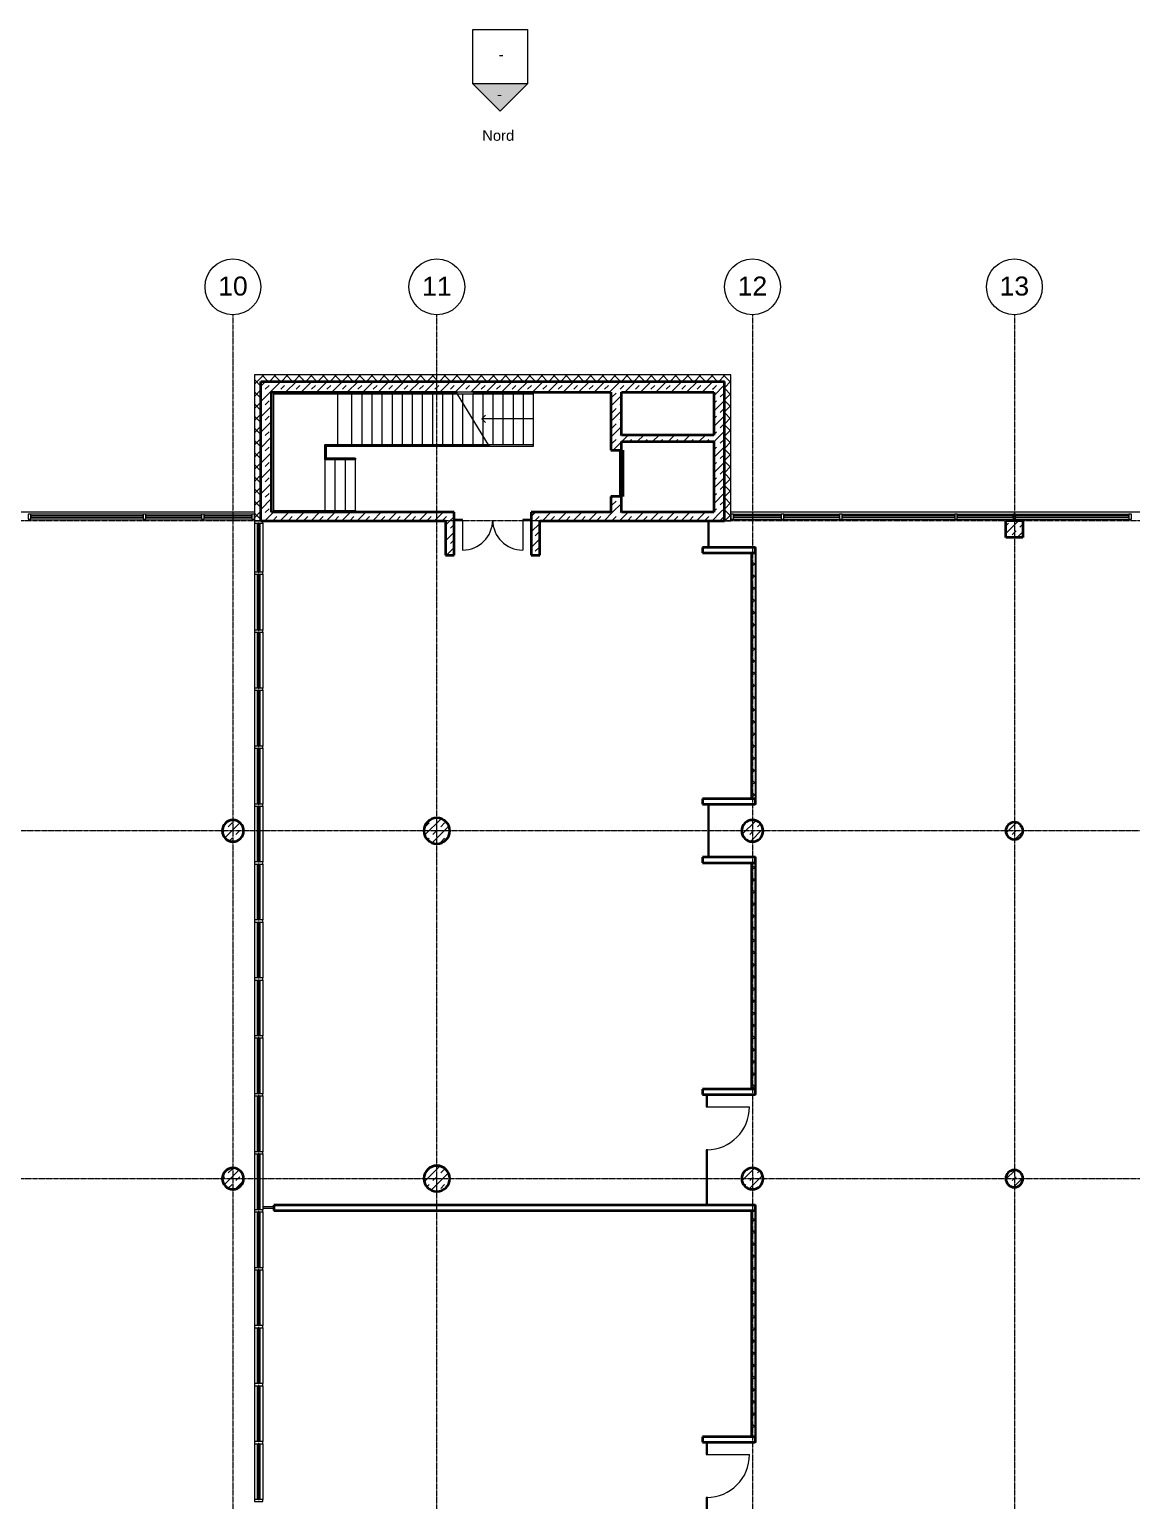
# Model space of a CAD drawing. Header units: millimetres. Extents: x -309577 to 26510, y -302335 to 26695.
# Drawn here: x -248679 to -223009, y -263503 to -229236 of the extents above; entities that cross this region are included whole.
import ezdxf

# ---------------------------------------------------------------- set-up
doc = ezdxf.new("R2010")
doc.units = ezdxf.units.MM
doc.linetypes.add('Rasterlinie', pattern=[22.225, 12.7, -3.175, 3.175, -3.175])
doc.linetypes.add('Verdeckt', pattern=[3, 2, -1])
for name, color, linetype, lineweight in [('A-ANNO-SYMB', 6, 'Continuous', 9), ('A-ANNO-TEXT', 2, 'Continuous', 9), ('A-AREA-LINE', 4, 'Continuous', 70), ('A-DOOR', 1, 'Continuous', 9), ('A-FLOR-HRAL', 1, 'Continuous', 9), ('A-FLOR-OTLN', 6, 'Continuous', 9), ('A-FLOR-STRS', 2, 'Continuous', 9), ('A-GLAZ', 6, 'Continuous', 9), ('A-GLAZ-CWMG', 3, 'Continuous', 9), ('A-SECT-MBND', 5, 'Verdeckt', 9), ('A-WALL', 2, 'Continuous', 9), ('A-WALL-PATT', 2, 'Continuous', 35), ('S-COLS', 6, 'Continuous', 9), ('S-GRID', 1, 'Continuous', 9)]:
    doc.layers.add(name, color=color, linetype=linetype, lineweight=lineweight)
pattern_1 = [(45, (0, 0), (-141.42136, 141.42136), []), (135, (0, 0), (-141.42136, -141.42136), [])]
pattern_2 = [(45, (0, 0), (-179.60512, 179.60512), []), (45, (179.6, 0), (-179.60512, 179.60512), [127, -127])]
pattern_3 = [(180, (0, 0), (-6e-14, -500), [])]

# ---------------------------------------------------------------- blocks, each defined once
blk = doc.blocks.new('STB Stütze - rund - STB d_60-V54-Ebene 0')
at = {"layer": 'S-COLS'}
h = blk.add_hatch(dxfattribs=at)
h.set_pattern_fill('FP_63', color=256, style=0, pattern_type=2)
h.set_pattern_definition([(45, (239188.7, 256002.99), (-179.60512, 179.60512), []), (45, (239368.3, 256002.99), (-179.60512, 179.60512), [127, -127])])
h.paths.add_polyline_path([(0, -300), (59, -294), (115, -277), (167, -249), (212, -212), (249, -167), (277, -115), (294, -59), (300, 0), (294, 59), (277, 115), (249, 167), (212, 212), (167, 249), (115, 277), (59, 294), (0, 300), (-59, 294), (-115, 277), (-167, 249), (-212, 212), (-249, 167), (-277, 115), (-294, 59), (-300, 0), (-294, -59), (-277, -115), (-249, -167), (-212, -212), (-167, -249), (-115, -277), (-59, -294)], flags=0)
at = {"layer": 'S-COLS', "lineweight": 35}
for start, end in [(360, 180), (180, 360)]:
    blk.add_arc((0, 0), 300, start, end, dxfattribs=at)
blk = doc.blocks.new('STB Stütze - rund - STB d_60-V55-Ebene 0')
at = {"layer": 'S-COLS'}
h = blk.add_hatch(dxfattribs=at)
h.set_pattern_fill('FP_64', color=256, style=0, pattern_type=2)
h.set_pattern_definition([(45, (239188.7, 247902.99), (-179.60512, 179.60512), []), (45, (239368.3, 247902.99), (-179.60512, 179.60512), [127, -127])])
h.paths.add_polyline_path([(0, -300), (59, -294), (115, -277), (167, -249), (212, -212), (249, -167), (277, -115), (294, -59), (300, 0), (294, 59), (277, 115), (249, 167), (212, 212), (167, 249), (115, 277), (59, 294), (0, 300), (-59, 294), (-115, 277), (-167, 249), (-212, 212), (-249, 167), (-277, 115), (-294, 59), (-300, 0), (-294, -59), (-277, -115), (-249, -167), (-212, -212), (-167, -249), (-115, -277), (-59, -294)], flags=0)
at = {"layer": 'S-COLS', "lineweight": 35}
for start, end in [(360, 180), (180, 360)]:
    blk.add_arc((0, 0), 300, start, end, dxfattribs=at)
blk = doc.blocks.new('STB Stütze - rund - STB d_50-V56-Ebene 0')
at = {"layer": 'S-COLS'}
h = blk.add_hatch(dxfattribs=at)
h.set_pattern_fill('FP_65', color=256, style=0, pattern_type=2)
h.set_pattern_definition([(45, (243938.7, 247902.99), (-179.60512, 179.60512), []), (45, (244118.3, 247902.99), (-179.60512, 179.60512), [127, -127])])
h.paths.add_polyline_path([(0, -250), (56, -244), (108, -225), (156, -195), (195, -156), (225, -108), (244, -56), (250, 0), (244, 56), (225, 108), (195, 156), (156, 195), (108, 225), (56, 244), (0, 250), (-56, 244), (-108, 225), (-156, 195), (-195, 156), (-225, 108), (-244, 56), (-250, 0), (-244, -56), (-225, -108), (-195, -156), (-156, -195), (-108, -225), (-56, -244)], flags=0)
at = {"layer": 'S-COLS', "lineweight": 35}
for start, end in [(360, 180), (180, 360)]:
    blk.add_arc((0, 0), 250, start, end, dxfattribs=at)
blk = doc.blocks.new('STB Stütze - rund - STB d_50-V57-Ebene 0')
at = {"layer": 'S-COLS'}
h = blk.add_hatch(dxfattribs=at)
h.set_pattern_fill('FP_66', color=256, style=0, pattern_type=2)
h.set_pattern_definition([(45, (243938.7, 256002.99), (-179.60512, 179.60512), []), (45, (244118.3, 256002.99), (-179.60512, 179.60512), [127, -127])])
h.paths.add_polyline_path([(0, -250), (56, -244), (108, -225), (156, -195), (195, -156), (225, -108), (244, -56), (250, 0), (244, 56), (225, 108), (195, 156), (156, 195), (108, 225), (56, 244), (0, 250), (-56, 244), (-108, 225), (-156, 195), (-195, 156), (-225, 108), (-244, 56), (-250, 0), (-244, -56), (-225, -108), (-195, -156), (-156, -195), (-108, -225), (-56, -244)], flags=0)
at = {"layer": 'S-COLS', "lineweight": 35}
for start, end in [(360, 180), (180, 360)]:
    blk.add_arc((0, 0), 250, start, end, dxfattribs=at)
blk = doc.blocks.new('STB Stütze - rund - STB d_50-V58-Ebene 0')
at = {"layer": 'S-COLS'}
h = blk.add_hatch(dxfattribs=at)
h.set_pattern_fill('FP_67', color=256, style=0, pattern_type=2)
h.set_pattern_definition([(45, (231838.7, 256002.99), (-179.60512, 179.60512), []), (45, (232018.3, 256002.99), (-179.60512, 179.60512), [127, -127])])
h.paths.add_polyline_path([(0, -250), (56, -244), (108, -225), (156, -195), (195, -156), (225, -108), (244, -56), (250, 0), (244, 56), (225, 108), (195, 156), (156, 195), (108, 225), (56, 244), (0, 250), (-56, 244), (-108, 225), (-156, 195), (-195, 156), (-225, 108), (-244, 56), (-250, 0), (-244, -56), (-225, -108), (-195, -156), (-156, -195), (-108, -225), (-56, -244)], flags=0)
at = {"layer": 'S-COLS', "lineweight": 35}
for start, end in [(360, 180), (180, 360)]:
    blk.add_arc((0, 0), 250, start, end, dxfattribs=at)
blk = doc.blocks.new('STB Stütze - rund - STB d_50-V59-Ebene 0')
at = {"layer": 'S-COLS'}
h = blk.add_hatch(dxfattribs=at)
h.set_pattern_fill('FP_68', color=256, style=0, pattern_type=2)
h.set_pattern_definition([(45, (231838.7, 247902.99), (-179.60512, 179.60512), []), (45, (232018.3, 247902.99), (-179.60512, 179.60512), [127, -127])])
h.paths.add_polyline_path([(0, -250), (56, -244), (108, -225), (156, -195), (195, -156), (225, -108), (244, -56), (250, 0), (244, 56), (225, 108), (195, 156), (156, 195), (108, 225), (56, 244), (0, 250), (-56, 244), (-108, 225), (-156, 195), (-195, 156), (-225, 108), (-244, 56), (-250, 0), (-244, -56), (-225, -108), (-195, -156), (-156, -195), (-108, -225), (-56, -244)], flags=0)
at = {"layer": 'S-COLS', "lineweight": 35}
for start, end in [(360, 180), (180, 360)]:
    blk.add_arc((0, 0), 250, start, end, dxfattribs=at)
blk = doc.blocks.new('Systemelement - Metallpanel-250389-Ebene 0')
at = {"layer": 'A-GLAZ'}
h = blk.add_hatch(dxfattribs=at)
h.set_pattern_fill('FP_15', color=256, style=0, pattern_type=2)
h.set_pattern_definition(pattern_3)
h.paths.add_polyline_path([(-650, 25), (-650, 15), (650, 15), (650, 25)], flags=0)
h.paths.add_polyline_path([(-650, -25), (650, -25), (650, -15), (-650, -15)], flags=0)
for p, q in [((-650, 25), (650, 25)), ((650, -25), (-650, -25))]:
    blk.add_line(p, q, dxfattribs=at)
blk = doc.blocks.new('Systemelement - Metallpanel-250390-Ebene 0')
at = {"layer": 'A-GLAZ'}
h = blk.add_hatch(dxfattribs=at)
h.set_pattern_fill('FP_15', color=256, style=0, pattern_type=2)
h.set_pattern_definition(pattern_3)
h.paths.add_polyline_path([(-650, 25), (-650, 15), (650, 15), (650, 25)], flags=0)
h.paths.add_polyline_path([(-650, -15), (-650, -25), (650, -25), (650, -15)], flags=0)
for p, q in [((-650, 25), (650, 25)), ((650, -25), (-650, -25))]:
    blk.add_line(p, q, dxfattribs=at)
blk = doc.blocks.new('Systemelement - Metallpanel-250391-Ebene 0')
at = {"layer": 'A-GLAZ'}
h = blk.add_hatch(dxfattribs=at)
h.set_pattern_fill('FP_15', color=256, style=0, pattern_type=2)
h.set_pattern_definition(pattern_3)
h.paths.add_polyline_path([(-572.5, 25), (-572.5, 15), (572.5, 15), (572.5, 25)], flags=0)
h.paths.add_polyline_path([(-572.5, -15), (-572.5, -25), (572.5, -25), (572.5, -15)], flags=0)
for p, q in [((-572.5, 25), (572.5, 25)), ((572.5, -25), (-572.5, -25))]:
    blk.add_line(p, q, dxfattribs=at)
blk = doc.blocks.new('Rechteckiger Pfosten - 5 x 20-V11-Ebene 0')
at = {"layer": 'A-GLAZ-CWMG'}
for p, q in [((-294739, -255428), (-294739, -256728)), ((-294539, -255428), (-294539, -256660)), ((-294539, -256690), (-294539, -256728))]:
    blk.add_line(p, q, dxfattribs=at)
blk = doc.blocks.new('Rechteckiger Pfosten - 5 x 20-250394-Ebene 0')
at = {"layer": 'A-GLAZ-CWMG'}
for p, q in [((-294739, -272978), (-294739, -274278)), ((-294539, -272978), (-294539, -274278))]:
    blk.add_line(p, q, dxfattribs=at)
blk = doc.blocks.new('Rechteckiger Pfosten - 5 x 20-250397-Ebene 0')
at = {"layer": 'A-GLAZ-CWMG'}
for p, q in [((-294739, -240733), (-294739, -241878)), ((-294539, -240733), (-294539, -241878))]:
    blk.add_line(p, q, dxfattribs=at)
blk = doc.blocks.new('Systemelement - Verglasung-250406-Ebene 0')
at = {"layer": 'A-GLAZ'}
for p, q in [((144, 15), (-144, 15)), ((-144, 15), (-144, -15)), ((144, -15), (144, 15)), ((-144, -15), (144, -15))]:
    blk.add_line(p, q, dxfattribs=at)
blk = doc.blocks.new('Türelement 1-flg - Drehflügel - Glas - Standard-250404-Ebene 0')
at = {"layer": 'A-DOOR'}
blk.add_line((-499, 0), (-499, 997), dxfattribs=at)
blk.add_arc((-499, 0), 997, 360, 90, dxfattribs=at)
blk = doc.blocks.new('Systemelement - Verglasung-250407-Ebene 0')
at = {"layer": 'A-GLAZ'}
for p, q in [((645, 15), (-645, 15)), ((-645, 15), (-645, -15)), ((645, -15), (645, 15)), ((-645, -15), (645, -15))]:
    blk.add_line(p, q, dxfattribs=at)
blk = doc.blocks.new('Systemelement - Verglasung-250408-Ebene 0')
at = {"layer": 'A-GLAZ'}
for p, q in [((125, 15), (-125, 15)), ((-125, 15), (-125, -15)), ((125, -15), (125, 15)), ((-125, -15), (125, -15))]:
    blk.add_line(p, q, dxfattribs=at)
blk = doc.blocks.new('Geländer - Geländer-393406-Ebene 0')
at = {"layer": 'A-FLOR-HRAL'}
for p, q in [((-238732, -237688), (-238707, -237728)), ((-236944, -237688), (-238732, -237688)), ((-236944, -237728), (-238707, -237728)), ((-236944, -237688), (-236944, -237728))]:
    blk.add_line(p, q, dxfattribs=at)
at = {"layer": 'A-SECT-MBND'}
for p, q in [((-243034, -237688), (-243034, -240478)), ((-241504, -237688), (-243034, -237688)), ((-242994, -237728), (-242994, -240438)), ((-241504, -237728), (-242994, -237728)), ((-238732, -237688), (-241504, -237688)), ((-238707, -237728), (-241504, -237728)), ((-243034, -240478), (-242024, -240478)), ((-242994, -240438), (-242024, -240438)), ((-242024, -240438), (-241084, -240438)), ((-242024, -240478), (-241084, -240478)), ((-241084, -240438), (-241084, -240478))]:
    blk.add_line(p, q, dxfattribs=at)
blk = doc.blocks.new('Geländer - Geländer-393410-Ebene 0')
at = {"layer": 'A-FLOR-HRAL'}
for p, q in [((-237985, -238913), (-237973, -238933)), ((-236944, -238913), (-237985, -238913)), ((-237973, -238933), (-237973, -238953)), ((-236944, -238953), (-237973, -238953)), ((-236944, -238913), (-236944, -238953))]:
    blk.add_line(p, q, dxfattribs=at)
at = {"layer": 'A-SECT-MBND'}
for p, q in [((-241809, -238913), (-241809, -239253)), ((-241504, -238913), (-241809, -238913)), ((-241799, -238923), (-241799, -239243)), ((-241504, -238923), (-241799, -238923)), ((-241799, -238923), (-241799, -239243)), ((-241504, -238923), (-241799, -238923)), ((-241799, -238923), (-241799, -239243)), ((-241504, -238923), (-241799, -238923)), ((-241779, -238943), (-241779, -239223)), ((-241504, -238943), (-241779, -238943)), ((-241779, -238943), (-241779, -239223)), ((-241504, -238943), (-241779, -238943)), ((-241779, -238943), (-241779, -239223)), ((-241504, -238943), (-241779, -238943)), ((-241769, -238953), (-241769, -239213)), ((-241504, -238953), (-241769, -238953)), ((-237985, -238913), (-241504, -238913)), ((-237982, -238923), (-241504, -238923)), ((-237979, -238923), (-241504, -238923)), ((-237979, -238923), (-241504, -238923)), ((-237976, -238943), (-241504, -238943)), ((-237973, -238943), (-241504, -238943)), ((-237973, -238943), (-241504, -238943)), ((-237973, -238953), (-241504, -238953)), ((-241809, -239253), (-241084, -239253)), ((-241799, -239243), (-241084, -239243)), ((-241799, -239243), (-241084, -239243)), ((-241799, -239243), (-241084, -239243)), ((-241779, -239223), (-241084, -239223)), ((-241779, -239223), (-241084, -239223)), ((-241779, -239223), (-241084, -239223)), ((-241769, -239213), (-241084, -239213)), ((-241084, -239213), (-241084, -239253)), ((-241084, -239223), (-241084, -239243)), ((-241084, -239223), (-241084, -239243)), ((-241084, -239223), (-241084, -239243))]:
    blk.add_line(p, q, dxfattribs=at)
blk = doc.blocks.new('Systemelement - Verglasung-250471-Ebene 0')
at = {"layer": 'A-GLAZ'}
for p, q in [((650, 15), (-650, 15)), ((-650, 15), (-650, -15)), ((650, -15), (650, 15)), ((-650, -15), (650, -15))]:
    blk.add_line(p, q, dxfattribs=at)
blk = doc.blocks.new('Systemelement - Verglasung-250472-Ebene 0')
at = {"layer": 'A-GLAZ'}
for p, q in [((650, 15), (-650, 15)), ((-650, 15), (-650, -15)), ((650, -15), (650, 15)), ((-650, -15), (650, -15))]:
    blk.add_line(p, q, dxfattribs=at)
blk = doc.blocks.new('Systemelement - Verglasung-250473-Ebene 0')
at = {"layer": 'A-GLAZ'}
for p, q in [((572.5, 15), (-572.5, 15)), ((-572.5, 15), (-572.5, -15)), ((572.5, -15), (572.5, 15)), ((-572.5, -15), (572.5, -15))]:
    blk.add_line(p, q, dxfattribs=at)
blk = doc.blocks.new('Rechteckiger Pfosten - 5 x 20-250474-Ebene 0')
at = {"layer": 'A-GLAZ-CWMG'}
for p, q in [((-25, 100), (25, 100)), ((-25, -100), (-25, 100)), ((25, 100), (25, -100)), ((25, -100), (-25, -100))]:
    blk.add_line(p, q, dxfattribs=at)
blk = doc.blocks.new('Rechteckiger Pfosten - 5 x 20-250475-Ebene 0')
at = {"layer": 'A-GLAZ-CWMG'}
for p, q in [((-50, 100), (0, 100)), ((-50, -100), (-50, 100)), ((0, 100), (0, -100)), ((0, -100), (-50, -100))]:
    blk.add_line(p, q, dxfattribs=at)
blk = doc.blocks.new('Systemelement - Verglasung-250438-Ebene 0')
at = {"layer": 'A-GLAZ'}
for p, q in [((100, 15), (-100, 15)), ((-100, 15), (-100, -15)), ((100, -15), (100, 15)), ((-100, -15), (100, -15))]:
    blk.add_line(p, q, dxfattribs=at)
blk = doc.blocks.new('Türelement 2-flg - Drehflügel - Glas - Standard-250433-Ebene 0')
at = {"layer": 'A-DOOR'}
for p, q in [((-700, 0), (-700, 700)), ((700, 0), (700, 700))]:
    blk.add_line(p, q, dxfattribs=at)
for centre, start, end in [((-700, 0), 0, 90), ((700, 0), 90, 180)]:
    blk.add_arc(centre, 700, start, end, dxfattribs=at)
blk = doc.blocks.new('Systemelement - Verglasung-250532-Ebene 0')
at = {"layer": 'A-GLAZ'}
for p, q in [((617.5, 15), (-617.5, 15)), ((-617.5, 15), (-617.5, -15)), ((617.5, -15), (617.5, 15)), ((-617.5, -15), (617.5, -15))]:
    blk.add_line(p, q, dxfattribs=at)
blk = doc.blocks.new('Systemelement - Verglasung-250533-Ebene 0')
at = {"layer": 'A-GLAZ'}
for p, q in [((308.75, 15), (-308.75, 15)), ((-308.75, 15), (-308.75, -15)), ((308.75, -15), (308.75, 15)), ((-308.75, -15), (308.75, -15))]:
    blk.add_line(p, q, dxfattribs=at)
blk = doc.blocks.new('Systemelement - Verglasung-394727-Ebene 0')
at = {"layer": 'A-GLAZ'}
for p, q in [((555, 15), (-555, 15)), ((-555, 15), (-555, -15)), ((555, -15), (555, 15)), ((-555, -15), (555, -15))]:
    blk.add_line(p, q, dxfattribs=at)
blk = doc.blocks.new('Systemelement - Verglasung-394729-Ebene 0')
at = {"layer": 'A-GLAZ'}
for p, q in [((1310, 15), (-1310, 15)), ((-1310, 15), (-1310, -15)), ((1310, -15), (1310, 15)), ((-1310, -15), (1310, -15))]:
    blk.add_line(p, q, dxfattribs=at)
blk = doc.blocks.new('Systemelement - Verglasung-394728-Ebene 0')
at = {"layer": 'A-GLAZ'}
for p, q in [((650, 15), (-650, 15)), ((-650, 15), (-650, -15)), ((650, -15), (650, 15)), ((-650, -15), (650, -15))]:
    blk.add_line(p, q, dxfattribs=at)
blk = doc.blocks.new('Rechteckiger Pfosten - 6 x 12-394737-Ebene 0')
at = {"layer": 'A-GLAZ-CWMG'}
for p, q in [((-30, 60), (30, 60)), ((-30, -60), (-30, 60)), ((30, 60), (30, -60)), ((30, -60), (-30, -60))]:
    blk.add_line(p, q, dxfattribs=at)
blk = doc.blocks.new('Rechteckiger Pfosten - 6 x 12-394747-Ebene 0')
at = {"layer": 'A-GLAZ-CWMG'}
for p, q in [((-60, 60), (0, 60)), ((-60, -60), (-60, 60)), ((0, 60), (0, -60)), ((0, -60), (-60, -60))]:
    blk.add_line(p, q, dxfattribs=at)
blk = doc.blocks.new('Rechteckiger Pfosten - 6 x 12-394743-Ebene 0')
at = {"layer": 'A-GLAZ-CWMG'}
for p, q in [((-262229, -240523), (-264849, -240523)), ((-262229, -240643), (-264849, -240643))]:
    blk.add_line(p, q, dxfattribs=at)
blk = doc.blocks.new('Rechteckiger Pfosten - 6 x 12-394744-Ebene 0')
at = {"layer": 'A-GLAZ-CWMG'}
for p, q in [((-260869, -240523), (-262169, -240523)), ((-260869, -240643), (-262169, -240643))]:
    blk.add_line(p, q, dxfattribs=at)
blk = doc.blocks.new('Rechteckiger Pfosten - 6 x 12-394746-Ebene 0')
at = {"layer": 'A-GLAZ-CWMG'}
for p, q in [((-282469, -240523), (-283579, -240523)), ((-282469, -240643), (-283579, -240643))]:
    blk.add_line(p, q, dxfattribs=at)
blk = doc.blocks.new('STB Stütze - rechteckig - STB 40 x 40-V93-Ebene 0')
at = {"layer": 'S-COLS'}
h = blk.add_hatch(dxfattribs=at)
h.set_pattern_fill('FP_106', color=256, style=0, pattern_type=2)
h.set_pattern_definition([(225, (-225738.7, -240872.99), (179.60512, -179.60512), []), (225, (-225918.3, -240872.99), (179.60512, -179.60512), [127, -127])])
h.paths.add_polyline_path([(-200, 200), (-200, -200), (200, -200), (200, 200)], flags=0)
at = {"layer": 'S-COLS', "lineweight": 35}
for p, q in [((-200, 200), (200, 200)), ((-200, -200), (-200, 200)), ((200, 200), (200, -200)), ((200, -200), (-200, -200))]:
    blk.add_line(p, q, dxfattribs=at)
blk = doc.blocks.new('Systemelement - Verglasung-394986-Ebene 0')
at = {"layer": 'A-GLAZ'}
for p, q in [((555, 15), (-555, 15)), ((-555, 15), (-555, -15)), ((555, -15), (555, 15)), ((-555, -15), (555, -15))]:
    blk.add_line(p, q, dxfattribs=at)
blk = doc.blocks.new('Systemelement - Verglasung-394987-Ebene 0')
at = {"layer": 'A-GLAZ'}
for p, q in [((650, 15), (-650, 15)), ((-650, 15), (-650, -15)), ((650, -15), (650, 15)), ((-650, -15), (650, -15))]:
    blk.add_line(p, q, dxfattribs=at)
blk = doc.blocks.new('Systemelement - Verglasung-394988-Ebene 0')
at = {"layer": 'A-GLAZ'}
for p, q in [((1310, 15), (-1310, 15)), ((-1310, 15), (-1310, -15)), ((1310, -15), (1310, 15)), ((-1310, -15), (1310, -15))]:
    blk.add_line(p, q, dxfattribs=at)
blk = doc.blocks.new('Systemelement - Verglasung-394989-Ebene 0')
at = {"layer": 'A-GLAZ'}
for p, q in [((1320, 15), (-1320, 15)), ((-1320, 15), (-1320, -15)), ((1320, -15), (1320, 15)), ((-1320, -15), (1320, -15))]:
    blk.add_line(p, q, dxfattribs=at)
blk = doc.blocks.new('Rechteckiger Pfosten - 6 x 12-394996-Ebene 0')
at = {"layer": 'A-GLAZ-CWMG'}
for p, q in [((-30, 60), (30, 60)), ((-30, -60), (-30, 60)), ((30, 60), (30, -60)), ((30, -60), (-30, -60))]:
    blk.add_line(p, q, dxfattribs=at)
blk = doc.blocks.new('Rechteckiger Pfosten - 6 x 12-395006-Ebene 0')
at = {"layer": 'A-GLAZ-CWMG'}
for p, q in [((-60, 60), (0, 60)), ((-60, -60), (-60, 60)), ((0, 60), (0, -60)), ((0, -60), (-60, -60))]:
    blk.add_line(p, q, dxfattribs=at)
blk = doc.blocks.new('Rechteckiger Pfosten - 6 x 12-395003-Ebene 0')
at = {"layer": 'A-GLAZ-CWMG'}
for p, q in [((-214909, -240523), (-213609, -240523)), ((-214909, -240643), (-213609, -240643))]:
    blk.add_line(p, q, dxfattribs=at)
blk = doc.blocks.new('Rechteckiger Pfosten - 6 x 12-395001-Ebene 0')
at = {"layer": 'A-GLAZ-CWMG'}
for p, q in [((-217609, -240523), (-214969, -240523)), ((-217609, -240643), (-214969, -240643))]:
    blk.add_line(p, q, dxfattribs=at)
blk = doc.blocks.new('Rechteckiger Pfosten - 6 x 12-395002-Ebene 0')
at = {"layer": 'A-GLAZ-CWMG'}
for p, q in [((-213549, -240523), (-210929, -240523)), ((-213549, -240643), (-210929, -240643))]:
    blk.add_line(p, q, dxfattribs=at)
blk = doc.blocks.new('Rechteckiger Pfosten - 6 x 12-395005-Ebene 0')
at = {"layer": 'A-GLAZ-CWMG'}
for p, q in [((-193309, -240523), (-192199, -240523)), ((-193309, -240643), (-192199, -240643))]:
    blk.add_line(p, q, dxfattribs=at)
blk = doc.blocks.new('STB Stütze - rund - STB d_40-V94-Ebene 0')
at = {"layer": 'S-COLS'}
h = blk.add_hatch(dxfattribs=at)
h.set_pattern_fill('FP_107', color=256, style=0, pattern_type=2)
h.set_pattern_definition([(45, (225738.7, 247902.99), (-179.60512, 179.60512), []), (45, (225918.3, 247902.99), (-179.60512, 179.60512), [127, -127])])
h.paths.add_polyline_path([(24, -199), (71, -187), (114, -165), (150, -133), (177, -93), (194, -48), (200, 0), (194, 48), (177, 93), (150, 133), (114, 165), (71, 187), (24, 199), (-24, 199), (-71, 187), (-114, 165), (-150, 133), (-177, 93), (-194, 48), (-200, 0), (-194, -48), (-177, -93), (-150, -133), (-114, -165), (-71, -187), (-24, -199)], flags=0)
at = {"layer": 'S-COLS', "lineweight": 35}
for start, end in [(360, 180), (180, 360)]:
    blk.add_arc((0, 0), 200, start, end, dxfattribs=at)
blk = doc.blocks.new('STB Stütze - rund - STB d_40-V95-Ebene 0')
at = {"layer": 'S-COLS'}
h = blk.add_hatch(dxfattribs=at)
h.set_pattern_fill('FP_108', color=256, style=0, pattern_type=2)
h.set_pattern_definition([(45, (225738.7, 256002.99), (-179.60512, 179.60512), []), (45, (225918.3, 256002.99), (-179.60512, 179.60512), [127, -127])])
h.paths.add_polyline_path([(24, -199), (71, -187), (114, -165), (150, -133), (177, -93), (194, -48), (200, 0), (194, 48), (177, 93), (150, 133), (114, 165), (71, 187), (24, 199), (-24, 199), (-71, 187), (-114, 165), (-150, 133), (-177, 93), (-194, 48), (-200, 0), (-194, -48), (-177, -93), (-150, -133), (-114, -165), (-71, -187), (-24, -199)], flags=0)
at = {"layer": 'S-COLS', "lineweight": 35}
for start, end in [(360, 180), (180, 360)]:
    blk.add_arc((0, 0), 200, start, end, dxfattribs=at)
blk = doc.blocks.new('Ansicht - Gefüllter Pfeil und Ansichtsname-212564-Ebene 0')
at = {"layer": 'A-ANNO-SYMB'}
for p, q in [((-6.35, -6.35), (-6.35, 6.35)), ((-6.35, 6.35), (6.35, 6.35)), ((6.35, 6.35), (6.35, -6.35)), ((6.35, -6.35), (-6.35, -6.35))]:
    blk.add_line(p, q, dxfattribs=at)
blk = doc.blocks.new('Ansicht - Gefüllter Pfeil und Ansichtsname-212290-Ebene 0')
at = {"layer": 'A-ANNO-SYMB'}
blk.add_hatch(color=256, dxfattribs=at).paths.add_polyline_path([(6.35, 0), (-6.35, 0), (0, 6.35)], flags=0)
for p, q in [((0, 6.35), (-6.35, 0)), ((6.35, 0), (0, 6.35)), ((-6.35, 0), (6.35, 0))]:
    blk.add_line(p, q, dxfattribs=at)
blk = doc.blocks.new('Raster - Rasterbeschriftung-194804-Ebene 0')
at = {"layer": 'S-GRID'}
blk.add_circle((0, 0), 6.5, dxfattribs=at)

msp = doc.modelspace()

# ---------------------------------------------------------------- hatches: boundary and pattern name
at = {"layer": 'A-WALL-PATT', "lineweight": 9}
h = msp.add_hatch(dxfattribs=at)
h.set_pattern_fill('FP_5', color=256, style=0, pattern_type=2)
h.set_pattern_definition(pattern_1)
h.paths.add_polyline_path([(-243289, -240683), (-243289, -237283), (-243439, -237283), (-243439, -240683)], flags=0)
h = msp.add_hatch(dxfattribs=at)
h.set_pattern_fill('FP_5', color=256, style=0, pattern_type=2)
h.set_pattern_definition(pattern_1)
h.paths.add_polyline_path([(-243289, -237433), (-232489, -237433), (-232489, -237283), (-243289, -237283)], flags=0)
h = msp.add_hatch(dxfattribs=at)
h.set_pattern_fill('FP_6', color=256, style=0, pattern_type=2)
h.set_pattern_definition(pattern_2)
h.paths.add_polyline_path([(-243289, -240683), (-243039, -240683), (-243039, -237433), (-243289, -237433), (-243289, -240221)], flags=0)
h = msp.add_hatch(dxfattribs=at)
h.set_pattern_fill('FP_6', color=256, style=0, pattern_type=2)
h.set_pattern_definition(pattern_2)
h.paths.add_polyline_path([(-235139, -237683), (-232739, -237683), (-232739, -237433), (-243039, -237433), (-243039, -237683)], flags=0)
h = msp.add_hatch(dxfattribs=at)
h.set_pattern_fill('FP_6', color=256, style=0, pattern_type=2)
h.set_pattern_definition(pattern_2)
h.paths.add_polyline_path([(-232739, -240483), (-232489, -240483), (-232489, -237433), (-232739, -237433), (-232739, -240221)], flags=0)
h = msp.add_hatch(dxfattribs=at)
h.set_pattern_fill('FP_5', color=256, style=0, pattern_type=2)
h.set_pattern_definition(pattern_1)
h.paths.add_polyline_path([(-232339, -240683), (-232339, -237283), (-232489, -237283), (-232489, -240683)], flags=0)
h = msp.add_hatch(dxfattribs=at)
h.set_pattern_fill('FP_6', color=256, style=0, pattern_type=2)
h.set_pattern_definition(pattern_2)
h.paths.add_polyline_path([(-234889, -240483), (-234889, -240113), (-235139, -240113), (-235139, -240483)], flags=0)
h.paths.add_polyline_path([(-234889, -239033), (-234889, -237683), (-235139, -237683), (-235139, -239033)], flags=0)
h = msp.add_hatch(dxfattribs=at)
h.set_pattern_fill('FP_6', color=256, style=0, pattern_type=2)
h.set_pattern_definition(pattern_2)
h.paths.add_polyline_path([(-234889, -238833), (-232739, -238833), (-232739, -238683), (-234889, -238683)], flags=0)
h = msp.add_hatch(dxfattribs=at)
h.set_pattern_fill('FP_6', color=256, style=0, pattern_type=2)
h.set_pattern_definition(pattern_2)
h.paths.add_polyline_path([(-238989, -240683), (-238789, -240683), (-238789, -240483), (-243039, -240483), (-243039, -240683), (-240237, -240683)], flags=0)
h = msp.add_hatch(dxfattribs=at)
h.set_pattern_fill('FP_6', color=256, style=0, pattern_type=2)
h.set_pattern_definition(pattern_2)
h.paths.add_polyline_path([(-236989, -240683), (-232489, -240683), (-232489, -240483), (-236989, -240483)], flags=0)
h = msp.add_hatch(dxfattribs=at)
h.set_pattern_fill('FP_6', color=256, style=0, pattern_type=2)
h.set_pattern_definition(pattern_2)
h.paths.add_polyline_path([(-238789, -241483), (-238789, -240683), (-238989, -240683), (-238989, -241483)], flags=0)
h = msp.add_hatch(dxfattribs=at)
h.set_pattern_fill('FP_6', color=256, style=0, pattern_type=2)
h.set_pattern_definition(pattern_2)
h.paths.add_polyline_path([(-236789, -241483), (-236789, -240683), (-236989, -240683), (-236989, -241483)], flags=0)
h = msp.add_hatch(dxfattribs=at)
h.set_pattern_fill('FP_5', color=256, style=0, pattern_type=2)
h.set_pattern_definition(pattern_1)
h.paths.add_polyline_path([(-231776, -247160), (-231776, -241425), (-231851, -241425), (-231851, -247160)], flags=0)
h = msp.add_hatch(dxfattribs=at)
h.set_pattern_fill('FP_5', color=256, style=0, pattern_type=2)
h.set_pattern_definition(pattern_1)
h.paths.add_polyline_path([(-231851, -253920), (-231776, -253920), (-231776, -248645), (-231851, -248645), (-231851, -251558)], flags=0)
h = msp.add_hatch(dxfattribs=at)
h.set_pattern_fill('FP_5', color=256, style=0, pattern_type=2)
h.set_pattern_definition(pattern_1)
h.paths.add_polyline_path([(-231851, -262020), (-231776, -262020), (-231776, -256745), (-231851, -256745), (-231851, -257226)], flags=0)

# ---------------------------------------------------------------- linework, layer by layer
at = {"layer": 'A-ANNO-TEXT'}
for p, q in [((-238059, -238223), (-238144, -238308)), ((-238059, -238393), (-238144, -238308)), ((-237904, -238308), (-238119, -238308)), ((-237664, -238308), (-237884, -238308)), ((-237424, -238308), (-237649, -238308)), ((-237184, -238308), (-237414, -238308)), ((-236944, -238308), (-237179, -238308))]:
    msp.add_line(p, q, dxfattribs=at)
at = {"layer": 'A-AREA-LINE'}
msp.add_line((-234889, -239033), (-234889, -240113), dxfattribs=at)
at = {"layer": 'A-FLOR-OTLN'}
for p, q in [((-243439, -240483), (-283639, -240483)), ((-192139, -240483), (-232339, -240483))]:
    msp.add_line(p, q, dxfattribs=at)
at = {"layer": 'A-FLOR-STRS'}
for p, q in [((-238732, -237688), (-238735, -237683)), ((-238620, -237683), (-238735, -237683)), ((-237985, -238913), (-238707, -237728)), ((-238589, -237683), (-238589, -237688)), ((-238380, -237683), (-238589, -237683)), ((-238589, -237728), (-238589, -237922)), ((-238354, -237683), (-238354, -237688)), ((-238140, -237683), (-238354, -237683)), ((-238354, -237728), (-238354, -238308)), ((-238119, -237683), (-238119, -237688)), ((-238119, -237728), (-238119, -238693)), ((-237884, -237683), (-237884, -237688)), ((-237884, -237728), (-237884, -238913)), ((-237649, -237683), (-237649, -237688)), ((-237649, -237728), (-237649, -238913)), ((-237414, -237683), (-237414, -237688)), ((-237414, -237728), (-237414, -238913)), ((-237179, -237683), (-237179, -237688)), ((-237179, -237728), (-237179, -238913)), ((-236944, -237683), (-236944, -237688)), ((-236944, -237728), (-236944, -238913))]:
    msp.add_line(p, q, dxfattribs=at)
at = {"layer": 'A-SECT-MBND'}
for p, q in [((-243039, -237683), (-243039, -240483)), ((-241504, -237683), (-243039, -237683)), ((-241504, -237683), (-241504, -238933)), ((-238735, -237683), (-241504, -237683)), ((-241174, -237683), (-241174, -238933)), ((-240939, -237683), (-240939, -238933)), ((-240704, -237683), (-240704, -238933)), ((-240469, -237683), (-240469, -238933)), ((-240234, -237683), (-240234, -238933)), ((-239999, -237683), (-239999, -238933)), ((-239764, -237683), (-239764, -238933)), ((-239529, -237683), (-239529, -238933)), ((-239294, -237683), (-239294, -238933)), ((-239059, -237683), (-239059, -238933)), ((-238824, -237683), (-238824, -238933)), ((-238589, -237922), (-238589, -238933)), ((-238354, -238308), (-238354, -238933)), ((-238119, -238693), (-238119, -238933)), ((-241789, -238933), (-241789, -239233)), ((-241504, -238933), (-241789, -238933)), ((-237979, -238933), (-241504, -238933)), ((-241789, -240483), (-241789, -239233)), ((-241789, -239233), (-241084, -239233)), ((-241554, -240483), (-241554, -239233)), ((-241319, -240483), (-241319, -239233)), ((-241084, -240483), (-241084, -239233)), ((-243039, -240483), (-241789, -240483)), ((-241789, -240483), (-241084, -240483))]:
    msp.add_line(p, q, dxfattribs=at)
at = {"layer": 'A-WALL', "color": 7}
for p, q in [((-243439, -237283), (-243439, -240683)), ((-232339, -237283), (-243439, -237283)), ((-232339, -240683), (-232339, -237283)), ((-243439, -240683), (-243289, -240683)), ((-232489, -240683), (-232339, -240683)), ((-231876, -241425), (-231876, -247160)), ((-231751, -241300), (-231776, -241300)), ((-231751, -247285), (-231751, -241300)), ((-231776, -247285), (-231751, -247285)), ((-231876, -248645), (-231876, -253920)), ((-231751, -248520), (-231776, -248520)), ((-231751, -254045), (-231751, -248520)), ((-231776, -254045), (-231751, -254045)), ((-231751, -256620), (-231776, -256620)), ((-231751, -262145), (-231751, -256620)), ((-231876, -256745), (-231876, -262020)), ((-231776, -262145), (-231751, -262145))]:
    msp.add_line(p, q, dxfattribs=at)
at = {"layer": 'A-WALL', "color": 10, "lineweight": 35}
for p, q in [((-243289, -240683), (-243289, -237433)), ((-243289, -237433), (-232489, -237433)), ((-232489, -240683), (-232489, -237433)), ((-243039, -240483), (-243039, -237683)), ((-243039, -237683), (-238735, -237683)), ((-238354, -237683), (-235139, -237683)), ((-235139, -237683), (-235139, -239033)), ((-234889, -237683), (-232739, -237683)), ((-234889, -238683), (-234889, -237683)), ((-232739, -237683), (-232739, -238683)), ((-232739, -238683), (-234889, -238683)), ((-234889, -239033), (-234889, -238833)), ((-234889, -238833), (-232739, -238833)), ((-232739, -238833), (-232739, -240483)), ((-235139, -239033), (-234889, -239033)), ((-234889, -240113), (-235139, -240113)), ((-235139, -240113), (-235139, -240483)), ((-234889, -240483), (-234889, -240113)), ((-238789, -240483), (-243039, -240483)), ((-238789, -241483), (-238789, -240483)), ((-235139, -240483), (-236989, -240483)), ((-236989, -240483), (-236989, -241483)), ((-232739, -240483), (-234889, -240483)), ((-243289, -240683), (-238989, -240683)), ((-238989, -240683), (-238989, -241483)), ((-236789, -240683), (-232489, -240683)), ((-236789, -241483), (-236789, -240683)), ((-238989, -241483), (-238789, -241483)), ((-236989, -241483), (-236789, -241483)), ((-231776, -241300), (-233004, -241300)), ((-233004, -241300), (-233004, -241425)), ((-233004, -241425), (-231776, -241425)), ((-231776, -241300), (-231776, -241425)), ((-231776, -247160), (-233004, -247160)), ((-233004, -247160), (-233004, -247285)), ((-233004, -247285), (-231776, -247285)), ((-231776, -247160), (-231776, -247285)), ((-231776, -248520), (-233004, -248520)), ((-233004, -248520), (-233004, -248645)), ((-233004, -248645), (-231776, -248645)), ((-231776, -248520), (-231776, -248645)), ((-231776, -253920), (-233004, -253920)), ((-233004, -253920), (-233004, -254045)), ((-231776, -253920), (-231776, -254045)), ((-233004, -254045), (-231776, -254045)), ((-231776, -256620), (-242989, -256620)), ((-242989, -256620), (-242989, -256745)), ((-231776, -256620), (-231776, -256745)), ((-242989, -256745), (-231776, -256745)), ((-231776, -262020), (-233004, -262020)), ((-233004, -262020), (-233004, -262145)), ((-231776, -262020), (-231776, -262145)), ((-233004, -262145), (-231776, -262145))]:
    msp.add_line(p, q, dxfattribs=at)
at = {"layer": 'A-WALL'}
for p, q in [((-231851, -241425), (-231851, -247160)), ((-231776, -241425), (-231776, -247160)), ((-231851, -253920), (-231851, -248645)), ((-231776, -253920), (-231776, -248645)), ((-231851, -262020), (-231851, -256745)), ((-231776, -262020), (-231776, -256745))]:
    msp.add_line(p, q, dxfattribs=at)
at = {"layer": 'S-GRID', "linetype": 'Rasterlinie'}
for p, q in [((-243939, -235883), (-243939, -280391)), ((-239189, -280391), (-239189, -235883)), ((-231839, -235883), (-231839, -280391)), ((-225739, -235883), (-225739, -296483)), ((-297439, -240673), (-175468, -240673)), ((-175468, -247903), (-297439, -247903)), ((-297439, -256003), (-175468, -256003))]:
    msp.add_line(p, q, dxfattribs=at)

# ---------------------------------------------------------------- block references
at = {"layer": 'A-ANNO-SYMB', "xscale": 99.99999999999993, "yscale": 99.99999999999993, "zscale": 99.99999999999993}
for name, p, rotation in [('Ansicht - Gefüllter Pfeil und Ansichtsname-212564-Ebene 0', (-237715, -229871), 90.0000000000001), ('Ansicht - Gefüllter Pfeil und Ansichtsname-212290-Ebene 0', (-237715, -230506), 180)]:
    msp.add_blockref(name, p, dxfattribs=dict(at, rotation=rotation))
at = {"layer": 'A-DOOR'}
for name, p, rotation in [('Türelement 2-flg - Drehflügel - Glas - Standard-250433-Ebene 0', (-237889, -240663), 180), ('Türelement 1-flg - Drehflügel - Glas - Standard-250404-Ebene 0', (-232904, -254832), 270), ('Türelement 1-flg - Drehflügel - Glas - Standard-250404-Ebene 0', (-232904, -262932), 270)]:
    msp.add_blockref(name, p, dxfattribs=dict(at, rotation=rotation))
at = {"layer": 'A-FLOR-HRAL'}
for name in ['Geländer - Geländer-393406-Ebene 0', 'Geländer - Geländer-393410-Ebene 0']:
    msp.add_blockref(name, (0, 0), dxfattribs=at)
at = {"layer": 'A-GLAZ'}
for name, p in [('Systemelement - Verglasung-394729-Ebene 0', (-247339, -240583)), ('Systemelement - Verglasung-394728-Ebene 0', (-245319, -240583)), ('Systemelement - Verglasung-394727-Ebene 0', (-244054, -240583)), ('Systemelement - Verglasung-250408-Ebene 0', (-243114, -256675))]:
    msp.add_blockref(name, p, dxfattribs=at)
for name, p, rotation in [('Systemelement - Metallpanel-250391-Ebene 0', (-243339, -241305), 89.9999999999999), ('Systemelement - Verglasung-250473-Ebene 0', (-243339, -241305), 89.9999999999999), ('Systemelement - Verglasung-250438-Ebene 0', (-238689, -240663), 180), ('Systemelement - Verglasung-250438-Ebene 0', (-237089, -240663), 180), ('Systemelement - Verglasung-250533-Ebene 0', (-232864, -240992), 270), ('Systemelement - Verglasung-394986-Ebene 0', (-231724, -240583), 180), ('Systemelement - Verglasung-394987-Ebene 0', (-230459, -240583), 180), ('Systemelement - Verglasung-394988-Ebene 0', (-228439, -240583), 180), ('Systemelement - Verglasung-394987-Ebene 0', (-226419, -240583), 180), ('Systemelement - Verglasung-394989-Ebene 0', (-224389, -240583), 180), ('Systemelement - Metallpanel-250390-Ebene 0', (-243339, -242578), 89.9999999999999), ('Systemelement - Verglasung-250472-Ebene 0', (-243339, -242578), 89.9999999999999), ('Systemelement - Metallpanel-250389-Ebene 0', (-243339, -243928), 89.9999999999999), ('Systemelement - Verglasung-250471-Ebene 0', (-243339, -243928), 89.9999999999999), ('Systemelement - Metallpanel-250389-Ebene 0', (-243339, -245278), 89.9999999999999), ('Systemelement - Verglasung-250471-Ebene 0', (-243339, -245278), 89.9999999999999), ('Systemelement - Metallpanel-250389-Ebene 0', (-243339, -246628), 89.9999999999999), ('Systemelement - Verglasung-250471-Ebene 0', (-243339, -246628), 89.9999999999999), ('Systemelement - Metallpanel-250389-Ebene 0', (-243339, -247978), 89.9999999999999), ('Systemelement - Verglasung-250471-Ebene 0', (-243339, -247978), 89.9999999999999), ('Systemelement - Verglasung-250532-Ebene 0', (-232864, -247903), 270), ('Systemelement - Metallpanel-250389-Ebene 0', (-243339, -249328), 89.9999999999999), ('Systemelement - Verglasung-250471-Ebene 0', (-243339, -249328), 89.9999999999999), ('Systemelement - Metallpanel-250389-Ebene 0', (-243339, -250678), 89.9999999999999), ('Systemelement - Verglasung-250471-Ebene 0', (-243339, -250678), 89.9999999999999), ('Systemelement - Metallpanel-250389-Ebene 0', (-243339, -252028), 89.9999999999999), ('Systemelement - Verglasung-250471-Ebene 0', (-243339, -252028), 89.9999999999999), ('Systemelement - Metallpanel-250389-Ebene 0', (-243339, -253378), 89.9999999999999), ('Systemelement - Verglasung-250471-Ebene 0', (-243339, -253378), 89.9999999999999), ('Systemelement - Metallpanel-250389-Ebene 0', (-243339, -254728), 89.9999999999999), ('Systemelement - Verglasung-250471-Ebene 0', (-243339, -254728), 89.9999999999999), ('Systemelement - Verglasung-250406-Ebene 0', (-232904, -254189), 270), ('Systemelement - Metallpanel-250389-Ebene 0', (-243339, -256078), 89.9999999999999), ('Systemelement - Verglasung-250471-Ebene 0', (-243339, -256078), 89.9999999999999), ('Systemelement - Verglasung-250407-Ebene 0', (-232904, -255975), 270), ('Systemelement - Metallpanel-250389-Ebene 0', (-243339, -257428), 89.9999999999999), ('Systemelement - Verglasung-250471-Ebene 0', (-243339, -257428), 89.9999999999999), ('Systemelement - Metallpanel-250389-Ebene 0', (-243339, -258778), 89.9999999999999), ('Systemelement - Verglasung-250471-Ebene 0', (-243339, -258778), 89.9999999999999), ('Systemelement - Metallpanel-250389-Ebene 0', (-243339, -260128), 89.9999999999999), ('Systemelement - Verglasung-250471-Ebene 0', (-243339, -260128), 89.9999999999999), ('Systemelement - Metallpanel-250389-Ebene 0', (-243339, -261478), 89.9999999999999), ('Systemelement - Verglasung-250471-Ebene 0', (-243339, -261478), 89.9999999999999), ('Systemelement - Metallpanel-250389-Ebene 0', (-243339, -262828), 89.9999999999999), ('Systemelement - Verglasung-250471-Ebene 0', (-243339, -262828), 89.9999999999999), ('Systemelement - Verglasung-250406-Ebene 0', (-232904, -262289), 270), ('Systemelement - Verglasung-250407-Ebene 0', (-232904, -264075), 270)]:
    msp.add_blockref(name, p, dxfattribs=dict(at, rotation=rotation))
at = {"layer": 'A-GLAZ-CWMG', "extrusion": (0, 0, -1)}
for name, p, rotation in [('Rechteckiger Pfosten - 6 x 12-394737-Ebene 0', (248679, -240583), 180), ('Rechteckiger Pfosten - 6 x 12-394737-Ebene 0', (245999, -240583), 180), ('Rechteckiger Pfosten - 6 x 12-394737-Ebene 0', (244639, -240583), 180), ('Rechteckiger Pfosten - 6 x 12-394747-Ebene 0', (243439, -240583), 180), ('Rechteckiger Pfosten - 5 x 20-250475-Ebene 0', (243339, -240683), 90.0000000000001), ('Rechteckiger Pfosten - 5 x 20-250474-Ebene 0', (243339, -241903), 90.0000000000001), ('Rechteckiger Pfosten - 5 x 20-250474-Ebene 0', (243339, -243253), 90.0000000000001), ('Rechteckiger Pfosten - 5 x 20-250474-Ebene 0', (243339, -244603), 90.0000000000001), ('Rechteckiger Pfosten - 5 x 20-250474-Ebene 0', (243339, -245953), 90.0000000000001), ('Rechteckiger Pfosten - 5 x 20-250474-Ebene 0', (243339, -247303), 90.0000000000001), ('Rechteckiger Pfosten - 5 x 20-250474-Ebene 0', (243339, -248653), 90.0000000000001), ('Rechteckiger Pfosten - 5 x 20-250474-Ebene 0', (243339, -250003), 90.0000000000001), ('Rechteckiger Pfosten - 5 x 20-250474-Ebene 0', (243339, -251353), 90.0000000000001), ('Rechteckiger Pfosten - 5 x 20-250474-Ebene 0', (243339, -252703), 90.0000000000001), ('Rechteckiger Pfosten - 5 x 20-250474-Ebene 0', (243339, -254053), 90.0000000000001), ('Rechteckiger Pfosten - 5 x 20-250474-Ebene 0', (243339, -255403), 90.0000000000001), ('Rechteckiger Pfosten - 5 x 20-250474-Ebene 0', (243339, -256753), 90.0000000000001), ('Rechteckiger Pfosten - 5 x 20-250474-Ebene 0', (243339, -258103), 90.0000000000001), ('Rechteckiger Pfosten - 5 x 20-250474-Ebene 0', (243339, -259453), 90.0000000000001), ('Rechteckiger Pfosten - 5 x 20-250474-Ebene 0', (243339, -260803), 90.0000000000001), ('Rechteckiger Pfosten - 5 x 20-250474-Ebene 0', (243339, -262153), 90.0000000000001), ('Rechteckiger Pfosten - 5 x 20-250474-Ebene 0', (243339, -263503), 90.0000000000001)]:
    msp.add_blockref(name, p, dxfattribs=dict(at, rotation=rotation))
at = {"layer": 'A-GLAZ-CWMG'}
for name, p in [('Rechteckiger Pfosten - 6 x 12-394743-Ebene 0', (16200, 0)), ('Rechteckiger Pfosten - 6 x 12-394744-Ebene 0', (16200, 0)), ('Rechteckiger Pfosten - 6 x 12-394746-Ebene 0', (38970, 0)), ('Rechteckiger Pfosten - 6 x 12-395005-Ebene 0', (-38970, 0)), ('Rechteckiger Pfosten - 6 x 12-395003-Ebene 0', (-16200, 0)), ('Rechteckiger Pfosten - 6 x 12-395002-Ebene 0', (-16200, 0)), ('Rechteckiger Pfosten - 6 x 12-395003-Ebene 0', (-12160, 0)), ('Rechteckiger Pfosten - 6 x 12-395001-Ebene 0', (-8100, 0)), ('Rechteckiger Pfosten - 5 x 20-250397-Ebene 0', (51300, 0)), ('Rechteckiger Pfosten - 5 x 20-250394-Ebene 0', (51300, 31050)), ('Rechteckiger Pfosten - 5 x 20-250394-Ebene 0', (51300, 29700)), ('Rechteckiger Pfosten - 5 x 20-250394-Ebene 0', (51300, 28350)), ('Rechteckiger Pfosten - 5 x 20-250394-Ebene 0', (51300, 27000)), ('Rechteckiger Pfosten - 5 x 20-250394-Ebene 0', (51300, 25650)), ('Rechteckiger Pfosten - 5 x 20-250394-Ebene 0', (51300, 24300)), ('Rechteckiger Pfosten - 5 x 20-250394-Ebene 0', (51300, 22950)), ('Rechteckiger Pfosten - 5 x 20-250394-Ebene 0', (51300, 21600)), ('Rechteckiger Pfosten - 5 x 20-250394-Ebene 0', (51300, 20250)), ('Rechteckiger Pfosten - 5 x 20-250394-Ebene 0', (51300, 18900)), ('Rechteckiger Pfosten - 5 x 20-V11-Ebene 0', (51300, 0)), ('Rechteckiger Pfosten - 5 x 20-250394-Ebene 0', (51300, 16200)), ('Rechteckiger Pfosten - 5 x 20-250394-Ebene 0', (51300, 14850)), ('Rechteckiger Pfosten - 5 x 20-250394-Ebene 0', (51300, 13500)), ('Rechteckiger Pfosten - 5 x 20-250394-Ebene 0', (51300, 12150)), ('Rechteckiger Pfosten - 5 x 20-250394-Ebene 0', (51300, 10800))]:
    msp.add_blockref(name, p, dxfattribs=at)
at = {"layer": 'A-GLAZ-CWMG', "extrusion": (0, 0, -1)}
for name, p in [('Rechteckiger Pfosten - 6 x 12-395006-Ebene 0', (232339, -240583)), ('Rechteckiger Pfosten - 6 x 12-394996-Ebene 0', (231139, -240583)), ('Rechteckiger Pfosten - 6 x 12-394996-Ebene 0', (229779, -240583)), ('Rechteckiger Pfosten - 6 x 12-394996-Ebene 0', (227099, -240583)), ('Rechteckiger Pfosten - 6 x 12-394996-Ebene 0', (225739, -240583)), ('Rechteckiger Pfosten - 6 x 12-394996-Ebene 0', (223039, -240583))]:
    msp.add_blockref(name, p, dxfattribs=at)
at = {"layer": 'S-COLS', "rotation": 180}
msp.add_blockref('STB Stütze - rechteckig - STB 40 x 40-V93-Ebene 0', (-225739, -240873), dxfattribs=at)
at = {"layer": 'S-COLS'}
for name, p in [('STB Stütze - rund - STB d_50-V56-Ebene 0', (-243939, -247903)), ('STB Stütze - rund - STB d_60-V55-Ebene 0', (-239189, -247903)), ('STB Stütze - rund - STB d_50-V59-Ebene 0', (-231839, -247903)), ('STB Stütze - rund - STB d_40-V94-Ebene 0', (-225739, -247903)), ('STB Stütze - rund - STB d_50-V57-Ebene 0', (-243939, -256003)), ('STB Stütze - rund - STB d_60-V54-Ebene 0', (-239189, -256003)), ('STB Stütze - rund - STB d_50-V58-Ebene 0', (-231839, -256003)), ('STB Stütze - rund - STB d_40-V95-Ebene 0', (-225739, -256003))]:
    msp.add_blockref(name, p, dxfattribs=at)
at = {"layer": 'S-GRID', "xscale": 99.99999999999993, "yscale": 99.99999999999993, "zscale": 99.99999999999993, "rotation": 180}
for p in [(-243939, -235233), (-231839, -235233), (-225739, -235233)]:
    msp.add_blockref('Raster - Rasterbeschriftung-194804-Ebene 0', p, dxfattribs=at)
at = {"layer": 'S-GRID', "xscale": 99.99999999999993, "yscale": 99.99999999999993, "zscale": 99.99999999999993}
msp.add_blockref('Raster - Rasterbeschriftung-194804-Ebene 0', (-239189, -235233), dxfattribs=at)

# ---------------------------------------------------------------- texts
at = {"layer": 'A-ANNO-SYMB', "char_height": 245.88, "attachment_point": 2, "line_spacing_factor": 0.938532}
for s, insert, width in [('\\fArial|b0|i0|c0|p34|;-', (-237690, -229696), 135), ('\\fArial|b0|i0|c0|p34|;-', (-237729, -230623), 135), ('\\fArial|b0|i0|c0|p34|;\\PNord', (-237760, -231199), 885)]:
    msp.add_mtext(s, dxfattribs=dict(at, insert=insert, width=width))

# ---------------------------------------------------------------- next in the draw order: texts
at = {"layer": 'S-GRID', "char_height": 442.59, "width": 820.72, "attachment_point": 2, "line_spacing_factor": 0.938532, "bg_fill": 3, "box_fill_scale": 1.25, "bg_fill_color": 0, "bg_fill_transparency": 0}
for s, insert in [('\\fArial|b0|i0|c0|p34|;10', (-243939, -234992)), ('\\fArial|b0|i0|c0|p34|;11', (-239189, -234997)), ('\\fArial|b0|i0|c0|p34|;12', (-231839, -234992)), ('\\fArial|b0|i0|c0|p34|;13', (-225739, -234992))]:
    msp.add_mtext(s, dxfattribs=dict(at, insert=insert))

doc.saveas('drawing.dxf')
